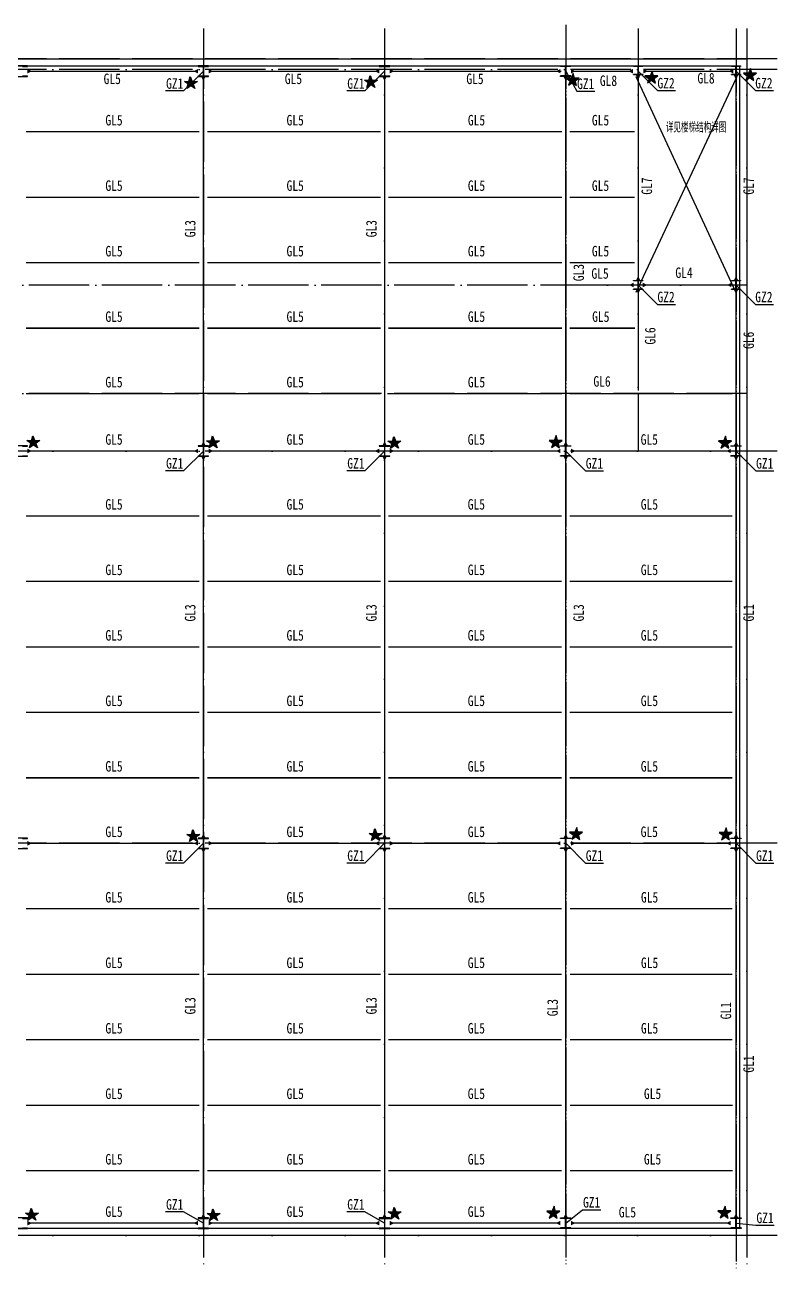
# Model space of a CAD drawing. Extents: x -138012 to 2129925, y -311560 to 0.
# Drawn here: x 993411 to 1018320, y -183825 to -142564 of the extents above; entities that cross this region are included whole.
import ezdxf

# ---------------------------------------------------------------- set-up
doc = ezdxf.new("R2010")
doc.units = 0
doc.header["$LTSCALE"] = 1000
doc.header["$MEASUREMENT"] = 0
doc.linetypes.add('DOTE', pattern=[2.42, 2, -0.2, 0.02, -0.2])
doc.layers.get('0').update_dxf_attribs({"linetype": 'CONTINUOUS'})
for name, color, linetype in [('DOTE', 253, 'DOTE'), ('PUB_DIM', 3, 'CONTINUOUS'), ('S_BEAMDIMMASS', 30, 'CONTINUOUS'), ('TEXT', 7, 'CONTINUOUS'), ('字符串标注', 253, 'CONTINUOUS'), ('尺寸标注', 7, 'CONTINUOUS'), ('柱构件', 2, 'CONTINUOUS'), ('梁构件', 4, 'CONTINUOUS')]:
    doc.layers.add(name, color=color, linetype=linetype)
doc.styles.add('TSSD_REIN', font='tssdeng.shx', dxfattribs={"width": 0.7, "bigfont": 'tssdchn.shx'})
doc.styles.add('宋体', font='', dxfattribs={"width": 0.8})
doc.styles.get('宋体').set_extended_font_data('SimSun')

# ---------------------------------------------------------------- blocks, each defined once
blk = doc.blocks.new('6456456356')
h = blk.add_hatch(color=256)
h.paths.add_polyline_path([(254430, 73227), (254333, 73227), (254311, 73149), (254395, 73092), (254464, 73140)])
h.paths.add_polyline_path([(254515, 73012), (254464, 73140), (254395, 73092)])
h.paths.add_polyline_path([(254395, 73092), (254311, 73149), (254273, 73007)])
h.paths.add_polyline_path([(254195, 73227), (254311, 73149), (254333, 73227)])
h.paths.add_polyline_path([(254464, 73140), (254589, 73227), (254430, 73227)])
h.paths.add_polyline_path([(254372, 73373), (254333, 73227), (254430, 73227)])
at = {"layer": 'PUB_DIM'}
for p, q in [((254273, 73007), (254372, 73373)), ((254372, 73373), (254515, 73012)), ((254195, 73227), (254589, 73227)), ((254515, 73012), (254195, 73227)), ((254589, 73227), (254273, 73007))]:
    blk.add_line(p, q, dxfattribs=at)

msp = doc.modelspace()

# ---------------------------------------------------------------- linework, layer by layer
at = {"layer": 'DOTE', "color": 8, "linetype": 'DOTE'}
for p, q in [((999320.226, -142683.445), (999320.226, -183683.445)), ((1005320.226, -142683.445), (1005320.226, -183683.445)), ((1011320.226, -142564.454), (1011320.226, -183564.454)), ((1011320.226, -142683.445), (1011320.226, -183683.445)), ((1013720.226, -142683.445), (1013720.226, -156683.445)), ((1016960.226, -142683.445), (1016960.226, -183683.445)), ((1017320.226, -142683.445), (1017320.226, -183683.445)), ((1017320.226, -142683.445), (1017320.226, -183683.445)), ((1016960.226, -142824.735), (1016960.226, -183824.735)), ((1018320.226, -143683.445), (938320.226, -143683.445)), ((1018320.226, -144043.445), (938320.226, -144043.445)), ((1017320.226, -151183.445), (938320.226, -151183.445)), ((1017320.226, -154783.445), (938320.226, -154783.445)), ((1018320.226, -156683.445), (938320.226, -156683.445)), ((1018320.226, -169683.445), (938320.226, -169683.445)), ((1018320.226, -182683.445), (938320.226, -182683.445))]:
    msp.add_line(p, q, dxfattribs=at)
at = {"layer": 'TEXT'}
for p, q in [((999320.18, -144098.452, -900), (998666.994, -144751.631, -900)), ((1005320.18, -144098.452, -900), (1004666.994, -144751.631, -900)), ((1011320.226, -144098.452, -900), (1011684.016, -144760.261, -900)), ((1013720.223, -144098.452, -900), (1014360.909, -144739.138, -900)), ((1016960.223, -144098.452, -900), (1017600.909, -144739.138, -900)), ((998666.994, -144751.631, -900), (998066.994, -144751.631, -900)), ((1004666.994, -144751.631, -900), (1004066.994, -144751.631, -900)), ((1011684.016, -144760.261, -900), (1012284.016, -144760.261, -900)), ((1014360.909, -144739.138, -900), (1014960.909, -144739.138, -900)), ((1017600.909, -144739.138, -900), (1018200.909, -144739.138, -900)), ((1013720.223, -151183.445, -900), (1014360.909, -151824.131, -900)), ((1016960.223, -151183.445, -900), (1017600.909, -151824.131, -900)), ((1014360.909, -151824.131, -900), (1014960.909, -151824.131, -900)), ((1017600.909, -151824.131, -900), (1018200.909, -151824.131, -900)), ((999320.18, -156683.445, -900), (998666.994, -157336.628, -900)), ((1005320.18, -156683.445, -900), (1004666.994, -157336.628, -900)), ((1011320.226, -156683.445, -900), (1011973.412, -157336.628, -900)), ((1016960.223, -156683.445, -900), (1017613.409, -157336.628, -900)), ((998666.994, -157336.628, -900), (998066.994, -157336.628, -900)), ((1004666.994, -157336.628, -900), (1004066.994, -157336.628, -900)), ((1011973.412, -157336.628, -900), (1012573.412, -157336.628, -900)), ((1017613.409, -157336.628, -900), (1018213.409, -157336.628, -900)), ((999320.18, -169683.445, -900), (998666.994, -170336.631, -900)), ((1005320.18, -169683.445, -900), (1004666.994, -170336.631, -900)), ((1011320.226, -169683.445, -900), (1011973.412, -170336.631, -900)), ((1016960.223, -169683.445, -900), (1017613.409, -170336.631, -900)), ((998666.994, -170336.631, -900), (998066.994, -170336.631, -900)), ((1004666.994, -170336.631, -900), (1004066.994, -170336.631, -900)), ((1011973.412, -170336.631, -900), (1012573.412, -170336.631, -900)), ((1017613.409, -170336.631, -900), (1018213.409, -170336.631, -900)), ((998667.044, -181892.857, 387), (998067.044, -181892.857, 387)), ((999320.229, -182268.445, -900), (998667.044, -181892.857, 387)), ((1004667.044, -181892.857, 387), (1004067.044, -181892.857, 387)), ((1005320.229, -182268.445, -900), (1004667.044, -181892.857, 387)), ((1011320.226, -182268.445, -900), (1011880.697, -181823.492, -900)), ((1011880.697, -181823.492, -900), (1012480.697, -181823.492, -900)), ((1016960.223, -182268.445, -900), (1017613.409, -182338.248, 387)), ((1017624.38, -182338.248, 387), (1018224.38, -182338.248, 387))]:
    msp.add_line(p, q, dxfattribs=at)
at = {"layer": '字符串标注', "const_width": 1.5}
for points in [[(999320.931, -144098.452, 1), (999319.43, -144098.452, 1), (999320.931, -144098.452, 1)], [(1005320.931, -144098.452, 1), (1005319.43, -144098.452, 1), (1005320.931, -144098.452, 1)], [(1011319.476, -144098.452, -1), (1011320.976, -144098.452, -1), (1011319.476, -144098.452, -1)], [(1013719.473, -144073.445, -1), (1013720.973, -144073.445, -1), (1013719.473, -144073.445, -1)], [(1016959.473, -144073.445, -1), (1016960.973, -144073.445, -1), (1016959.473, -144073.445, -1)], [(1013719.473, -151183.445, -1), (1013720.973, -151183.445, -1), (1013719.473, -151183.445, -1)], [(1016959.473, -151183.445, -1), (1016960.973, -151183.445, -1), (1016959.473, -151183.445, -1)], [(999320.931, -156683.445, 1), (999319.43, -156683.445, 1), (999320.931, -156683.445, 1)], [(1005320.931, -156683.445, 1), (1005319.43, -156683.445, 1), (1005320.931, -156683.445, 1)], [(1011319.476, -156683.445, -1), (1011320.976, -156683.445, -1), (1011319.476, -156683.445, -1)], [(1016959.473, -156683.445, -1), (1016960.973, -156683.445, -1), (1016959.473, -156683.445, -1)], [(999320.931, -169683.445, 1), (999319.43, -169683.445, 1), (999320.931, -169683.445, 1)], [(1005320.931, -169683.445, 1), (1005319.43, -169683.445, 1), (1005320.931, -169683.445, 1)], [(1011319.476, -169683.445, -1), (1011320.976, -169683.445, -1), (1011319.476, -169683.445, -1)], [(1016959.473, -169683.445, -1), (1016960.973, -169683.445, -1), (1016959.473, -169683.445, -1)], [(999320.931, -182268.445, 1), (999319.43, -182268.445, 1), (999320.931, -182268.445, 1)], [(1005320.931, -182268.445, 1), (1005319.43, -182268.445, 1), (1005320.931, -182268.445, 1)], [(1011319.476, -182268.445, -1), (1011320.976, -182268.445, -1), (1011319.476, -182268.445, -1)], [(1016959.473, -182268.445, -1), (1016960.973, -182268.445, -1), (1016959.473, -182268.445, -1)]]:
    msp.add_lwpolyline(points, format="xyb", close=True, dxfattribs=at)
at = {"layer": '尺寸标注'}
for p, q in [((1016955.273, -151423.445), (1013655.17, -144283.445)), ((1013655.17, -151423.445), (1016960.266, -144338.452, -900))]:
    msp.add_line(p, q, dxfattribs=at)
for points in [[(939320.226, -143683.445), (1017320.226, -143683.445), (1017320.226, -182683.445), (939320.226, -182683.445)], [(939560.226, -143923.445), (1017080.226, -143923.445), (1017080.226, -182443.445), (939560.226, -182443.445)]]:
    msp.add_lwpolyline(points, close=True, dxfattribs=at)
at = {"layer": '柱构件'}
for p, q in [((993495.18, -143923.445), (993145.18, -143923.445)), ((993326.18, -143942.446), (993495.18, -143942.446)), ((993495.18, -143942.446), (993495.18, -143923.445)), ((999495.18, -143923.445), (999145.18, -143923.445)), ((999145.18, -143923.445), (999145.18, -143942.446)), ((999145.18, -143942.446), (999314.18, -143942.446)), ((999314.18, -143942.446), (999314.18, -144254.445)), ((999326.18, -143942.446), (999495.18, -143942.446)), ((999326.18, -144254.445), (999326.18, -143942.446)), ((999495.18, -143942.446), (999495.18, -143923.445)), ((1005495.18, -143923.445), (1005145.18, -143923.445)), ((1005145.18, -143923.445), (1005145.18, -143942.446)), ((1005145.18, -143942.446), (1005314.18, -143942.446)), ((1005314.18, -143942.446), (1005314.18, -144254.445)), ((1005326.18, -143942.446), (1005495.18, -143942.446)), ((1005326.18, -144254.445), (1005326.18, -143942.446)), ((1005495.18, -143942.446), (1005495.18, -143923.445)), ((1011145.226, -143923.445), (1011495.226, -143923.445)), ((1011145.226, -143942.446), (1011145.226, -143923.445)), ((1011314.227, -143942.446), (1011145.226, -143942.446)), ((1011314.227, -144254.445), (1011314.227, -143942.446)), ((1011495.226, -143942.446), (1011326.228, -143942.446)), ((1011326.228, -143942.446), (1011326.228, -144254.445)), ((1011495.226, -143923.445), (1011495.226, -143942.446)), ((1013570.223, -143923.445), (1013870.223, -143923.445)), ((1013570.223, -143938.442), (1013570.223, -143923.445)), ((1013715.223, -143938.442), (1013570.223, -143938.442)), ((1013715.223, -144208.443), (1013715.223, -143938.442)), ((1013870.223, -143938.442), (1013725.224, -143938.442)), ((1013725.224, -143938.442), (1013725.224, -144208.443)), ((1013870.223, -143923.445), (1013870.223, -143938.442)), ((1016810.223, -143923.445), (1017110.223, -143923.445)), ((1016810.223, -143938.442), (1016810.223, -143923.445)), ((1016955.223, -143938.442), (1016810.223, -143938.442)), ((1016955.223, -144208.443), (1016955.223, -143938.442)), ((1017110.223, -143938.442), (1016965.223, -143938.442)), ((1016965.223, -143938.442), (1016965.223, -144208.443)), ((1017110.223, -143923.445), (1017110.223, -143938.442)), ((993145.18, -144273.445), (993495.18, -144273.445)), ((993326.18, -144254.445), (993495.18, -144254.445)), ((993495.18, -144273.445), (993495.18, -144254.445)), ((999145.18, -144254.445), (999145.18, -144273.445)), ((999145.18, -144254.445), (999314.18, -144254.445)), ((999145.18, -144273.445), (999495.18, -144273.445)), ((999326.18, -144254.445), (999495.18, -144254.445)), ((999495.18, -144273.445), (999495.18, -144254.445)), ((1005145.18, -144254.445), (1005145.18, -144273.445)), ((1005145.18, -144254.445), (1005314.18, -144254.445)), ((1005145.18, -144273.445), (1005495.18, -144273.445)), ((1005326.18, -144254.445), (1005495.18, -144254.445)), ((1005495.18, -144273.445), (1005495.18, -144254.445)), ((1011145.226, -144273.445), (1011145.226, -144254.445)), ((1011314.227, -144254.445), (1011145.226, -144254.445)), ((1011495.226, -144273.445), (1011145.226, -144273.445)), ((1011495.226, -144254.445), (1011326.228, -144254.445)), ((1011495.226, -144254.445), (1011495.226, -144273.445)), ((1013570.223, -144223.445), (1013570.223, -144208.443)), ((1013715.223, -144208.443), (1013570.223, -144208.443)), ((1013870.223, -144223.445), (1013570.223, -144223.445)), ((1013870.223, -144208.443), (1013725.224, -144208.443)), ((1013870.223, -144208.443), (1013870.223, -144223.445)), ((1016810.223, -144223.445), (1016810.223, -144208.443)), ((1016955.223, -144208.443), (1016810.223, -144208.443)), ((1017110.223, -144223.445), (1016810.223, -144223.445)), ((1017110.223, -144208.443), (1016965.223, -144208.443)), ((1017110.223, -144208.443), (1017110.223, -144223.445)), ((1013570.223, -151033.445), (1013870.223, -151033.445)), ((1013570.223, -151048.448), (1013570.223, -151033.445)), ((1013715.223, -151048.448), (1013570.223, -151048.448)), ((1013570.223, -151333.445), (1013570.223, -151318.443)), ((1013715.223, -151318.443), (1013570.223, -151318.443)), ((1013870.223, -151333.445), (1013570.223, -151333.445)), ((1013715.223, -151318.443), (1013715.223, -151048.448)), ((1013870.223, -151048.448), (1013725.224, -151048.448)), ((1013725.224, -151048.448), (1013725.224, -151318.443)), ((1013870.223, -151318.443), (1013725.224, -151318.443)), ((1013870.223, -151033.445), (1013870.223, -151048.448)), ((1013870.223, -151318.443), (1013870.223, -151333.445)), ((1016810.223, -151033.445), (1017110.223, -151033.445)), ((1016810.223, -151048.448), (1016810.223, -151033.445)), ((1016955.223, -151048.448), (1016810.223, -151048.448)), ((1016810.223, -151333.445), (1016810.223, -151318.443)), ((1016955.223, -151318.443), (1016810.223, -151318.443)), ((1017110.223, -151333.445), (1016810.223, -151333.445)), ((1016955.223, -151318.443), (1016955.223, -151048.448)), ((1017110.223, -151048.448), (1016965.223, -151048.448)), ((1016965.223, -151048.448), (1016965.223, -151318.443)), ((1017110.223, -151318.443), (1016965.223, -151318.443)), ((1017110.223, -151033.445), (1017110.223, -151048.448)), ((1017110.223, -151318.443), (1017110.223, -151333.445)), ((993495.18, -156508.445), (993145.18, -156508.445)), ((993326.18, -156527.443), (993495.18, -156527.443)), ((993495.18, -156527.443), (993495.18, -156508.445)), ((999495.18, -156508.445), (999145.18, -156508.445)), ((999145.18, -156508.445), (999145.18, -156527.443)), ((999145.18, -156527.443), (999314.18, -156527.443)), ((999314.18, -156527.443), (999314.18, -156839.445)), ((999326.18, -156527.443), (999495.18, -156527.443)), ((999326.18, -156839.445), (999326.18, -156527.443)), ((999495.18, -156527.443), (999495.18, -156508.445)), ((1005495.18, -156508.445), (1005145.18, -156508.445)), ((1005145.18, -156508.445), (1005145.18, -156527.443)), ((1005145.18, -156527.443), (1005314.18, -156527.443)), ((1005314.18, -156527.443), (1005314.18, -156839.445)), ((1005326.18, -156527.443), (1005495.18, -156527.443)), ((1005326.18, -156839.445), (1005326.18, -156527.443)), ((1005495.18, -156527.443), (1005495.18, -156508.445)), ((1011145.226, -156508.445), (1011495.226, -156508.445)), ((1011145.226, -156527.443), (1011145.226, -156508.445)), ((1011314.227, -156527.443), (1011145.226, -156527.443)), ((1011314.227, -156839.445), (1011314.227, -156527.443)), ((1011495.226, -156527.443), (1011326.228, -156527.443)), ((1011326.228, -156527.443), (1011326.228, -156839.445)), ((1011495.226, -156508.445), (1011495.226, -156527.443)), ((1016785.223, -156508.445), (1017135.223, -156508.445)), ((1016785.223, -156527.443), (1016785.223, -156508.445)), ((1016954.223, -156527.443), (1016785.223, -156527.443)), ((1016954.223, -156839.445), (1016954.223, -156527.443)), ((1017135.223, -156527.443), (1016966.223, -156527.443)), ((1016966.223, -156527.443), (1016966.223, -156839.445)), ((1017135.223, -156508.445), (1017135.223, -156527.443)), ((993145.18, -156858.442), (993495.18, -156858.442)), ((993326.18, -156839.445), (993495.18, -156839.445)), ((993495.18, -156858.442), (993495.18, -156839.445)), ((999145.18, -156839.445), (999145.18, -156858.442)), ((999145.18, -156839.445), (999314.18, -156839.445)), ((999145.18, -156858.442), (999495.18, -156858.442)), ((999326.18, -156839.445), (999495.18, -156839.445)), ((999495.18, -156858.442), (999495.18, -156839.445)), ((1005145.18, -156839.445), (1005145.18, -156858.442)), ((1005145.18, -156839.445), (1005314.18, -156839.445)), ((1005145.18, -156858.442), (1005495.18, -156858.442)), ((1005326.18, -156839.445), (1005495.18, -156839.445)), ((1005495.18, -156858.442), (1005495.18, -156839.445)), ((1011145.226, -156858.442), (1011145.226, -156839.445)), ((1011314.227, -156839.445), (1011145.226, -156839.445)), ((1011495.226, -156858.442), (1011145.226, -156858.442)), ((1011495.226, -156839.445), (1011326.228, -156839.445)), ((1011495.226, -156839.445), (1011495.226, -156858.442)), ((1016785.223, -156858.442), (1016785.223, -156839.445)), ((1016954.223, -156839.445), (1016785.223, -156839.445)), ((1017135.223, -156858.442), (1016785.223, -156858.442)), ((1017135.223, -156839.445), (1016966.223, -156839.445)), ((1017135.223, -156839.445), (1017135.223, -156858.442)), ((993495.18, -169508.445), (993145.18, -169508.445)), ((993326.18, -169527.446), (993495.18, -169527.446)), ((993495.18, -169527.446), (993495.18, -169508.445)), ((999495.18, -169508.445), (999145.18, -169508.445)), ((999145.18, -169508.445), (999145.18, -169527.446)), ((999145.18, -169527.446), (999314.18, -169527.446)), ((999314.18, -169527.446), (999314.18, -169839.445)), ((999326.18, -169527.446), (999495.18, -169527.446)), ((999326.18, -169839.445), (999326.18, -169527.446)), ((999495.18, -169527.446), (999495.18, -169508.445)), ((1005495.18, -169508.445), (1005145.18, -169508.445)), ((1005145.18, -169508.445), (1005145.18, -169527.446)), ((1005145.18, -169527.446), (1005314.18, -169527.446)), ((1005314.18, -169527.446), (1005314.18, -169839.445)), ((1005326.18, -169527.446), (1005495.18, -169527.446)), ((1005326.18, -169839.445), (1005326.18, -169527.446)), ((1005495.18, -169527.446), (1005495.18, -169508.445)), ((1011145.226, -169508.445), (1011495.226, -169508.445)), ((1011145.226, -169527.446), (1011145.226, -169508.445)), ((1011314.227, -169527.446), (1011145.226, -169527.446)), ((1011314.227, -169839.445), (1011314.227, -169527.446)), ((1011495.226, -169527.446), (1011326.228, -169527.446)), ((1011326.228, -169527.446), (1011326.228, -169839.445)), ((1011495.226, -169508.445), (1011495.226, -169527.446)), ((1016785.223, -169508.445), (1017135.223, -169508.445)), ((1016785.223, -169527.446), (1016785.223, -169508.445)), ((1016954.223, -169527.446), (1016785.223, -169527.446)), ((1016954.223, -169839.445), (1016954.223, -169527.446)), ((1017135.223, -169527.446), (1016966.223, -169527.446)), ((1016966.223, -169527.446), (1016966.223, -169839.445)), ((1017135.223, -169508.445), (1017135.223, -169527.446)), ((993145.18, -169858.445), (993495.18, -169858.445)), ((993326.18, -169839.445), (993495.18, -169839.445)), ((993495.18, -169858.445), (993495.18, -169839.445)), ((999145.18, -169839.445), (999145.18, -169858.445)), ((999145.18, -169839.445), (999314.18, -169839.445)), ((999145.18, -169858.445), (999495.18, -169858.445)), ((999326.18, -169839.445), (999495.18, -169839.445)), ((999495.18, -169858.445), (999495.18, -169839.445)), ((1005145.18, -169839.445), (1005145.18, -169858.445)), ((1005145.18, -169839.445), (1005314.18, -169839.445)), ((1005145.18, -169858.445), (1005495.18, -169858.445)), ((1005326.18, -169839.445), (1005495.18, -169839.445)), ((1005495.18, -169858.445), (1005495.18, -169839.445)), ((1011145.226, -169858.445), (1011145.226, -169839.445)), ((1011314.227, -169839.445), (1011145.226, -169839.445)), ((1011495.226, -169858.445), (1011145.226, -169858.445)), ((1011495.226, -169839.445), (1011326.228, -169839.445)), ((1011495.226, -169839.445), (1011495.226, -169858.445)), ((1016785.223, -169858.445), (1016785.223, -169839.445)), ((1016954.223, -169839.445), (1016785.223, -169839.445)), ((1017135.223, -169858.445), (1016785.223, -169858.445)), ((1017135.223, -169839.445), (1016966.223, -169839.445)), ((1017135.223, -169839.445), (1017135.223, -169858.445)), ((993495.18, -182093.445), (993145.18, -182093.445)), ((993326.18, -182112.446), (993495.18, -182112.446)), ((993495.18, -182112.446), (993495.18, -182093.445)), ((999495.18, -182093.445), (999145.18, -182093.445)), ((999145.18, -182093.445), (999145.18, -182112.446)), ((999145.18, -182112.446), (999314.18, -182112.446)), ((999314.18, -182112.446), (999314.18, -182424.445)), ((999326.18, -182112.446), (999495.18, -182112.446)), ((999326.18, -182424.445), (999326.18, -182112.446)), ((999495.18, -182112.446), (999495.18, -182093.445)), ((1005495.18, -182093.445), (1005145.18, -182093.445)), ((1005145.18, -182093.445), (1005145.18, -182112.446)), ((1005145.18, -182112.446), (1005314.18, -182112.446)), ((1005314.18, -182112.446), (1005314.18, -182424.445)), ((1005326.18, -182112.446), (1005495.18, -182112.446)), ((1005326.18, -182424.445), (1005326.18, -182112.446)), ((1005495.18, -182112.446), (1005495.18, -182093.445)), ((1011145.226, -182093.445), (1011495.226, -182093.445)), ((1011145.226, -182112.446), (1011145.226, -182093.445)), ((1011314.227, -182112.446), (1011145.226, -182112.446)), ((1011314.227, -182424.445), (1011314.227, -182112.446)), ((1011495.226, -182112.446), (1011326.228, -182112.446)), ((1011326.228, -182112.446), (1011326.228, -182424.445)), ((1011495.226, -182093.445), (1011495.226, -182112.446)), ((1016785.223, -182093.445), (1017135.223, -182093.445)), ((1016785.223, -182112.446), (1016785.223, -182093.445)), ((1016954.223, -182112.446), (1016785.223, -182112.446)), ((1016954.223, -182424.445), (1016954.223, -182112.446)), ((1017135.223, -182112.446), (1016966.223, -182112.446)), ((1016966.223, -182112.446), (1016966.223, -182424.445)), ((1017135.223, -182093.445), (1017135.223, -182112.446)), ((993145.18, -182443.445), (993495.18, -182443.445)), ((993326.18, -182424.445), (993495.18, -182424.445)), ((993495.18, -182443.445), (993495.18, -182424.445)), ((999145.18, -182424.445), (999145.18, -182443.445)), ((999145.18, -182424.445), (999314.18, -182424.445)), ((999145.18, -182443.445), (999495.18, -182443.445)), ((999326.18, -182424.445), (999495.18, -182424.445)), ((999495.18, -182443.445), (999495.18, -182424.445)), ((1005145.18, -182424.445), (1005145.18, -182443.445)), ((1005145.18, -182424.445), (1005314.18, -182424.445)), ((1005145.18, -182443.445), (1005495.18, -182443.445)), ((1005326.18, -182424.445), (1005495.18, -182424.445)), ((1005495.18, -182443.445), (1005495.18, -182424.445)), ((1011145.226, -182443.445), (1011145.226, -182424.445)), ((1011314.227, -182424.445), (1011145.226, -182424.445)), ((1011495.226, -182443.445), (1011145.226, -182443.445)), ((1011495.226, -182424.445), (1011326.228, -182424.445)), ((1011495.226, -182424.445), (1011495.226, -182443.445)), ((1016785.223, -182443.445), (1016785.223, -182424.445)), ((1016954.223, -182424.445), (1016785.223, -182424.445)), ((1017135.223, -182443.445), (1016785.223, -182443.445)), ((1017135.223, -182424.445), (1016966.223, -182424.445)), ((1017135.223, -182424.445), (1017135.223, -182443.445))]:
    msp.add_line(p, q, dxfattribs=at)
at = {"layer": '梁构件', "const_width": 45}
for points in [[(993495.18, -144098.452), (999145.18, -144098.452)], [(999320.18, -156508.445), (999320.18, -144273.445)], [(999495.18, -144098.452), (1005145.18, -144098.452)], [(1005320.18, -156508.445), (1005320.18, -144273.445)], [(1005495.18, -144098.452), (1011170.186, -144098.452)], [(1011320.226, -156508.445), (1011320.226, -144273.445)], [(1013545.226, -144098.452), (1011495.226, -144098.452)], [(1013720.223, -151033.445), (1013720.223, -144223.445)], [(1016866.89, -144098.452), (1013895.226, -144098.452)], [(1016960.223, -151033.445), (1016960.223, -144223.445)], [(993450.185, -146103.441), (999190.181, -146103.441)], [(999450.179, -146103.441), (1005190.181, -146103.441)], [(1005450.179, -146103.441), (1011200.185, -146103.441)], [(1013600.223, -146103.441), (1011450.227, -146103.441)], [(993450.185, -148273.448), (999190.181, -148273.448)], [(999450.179, -148273.448), (1005190.181, -148273.448)], [(1005450.179, -148273.448), (1011200.185, -148273.448)], [(1013600.223, -148273.448), (1011450.227, -148273.448)], [(993450.185, -150443.443), (999190.181, -150443.443)], [(999450.179, -150443.443), (1005190.181, -150443.443)], [(1005450.179, -150443.443), (1011200.185, -150443.443)], [(1013600.223, -150443.443), (1011450.227, -150443.443)], [(1013570.223, -151183.445), (1011450.227, -151183.445)], [(1013720.223, -154683.442), (1013720.223, -151333.445)], [(1016810.223, -151183.445), (1013870.223, -151183.445)], [(1016960.223, -156508.445), (1016960.223, -151333.445)], [(993450.185, -152613.444), (999190.181, -152613.444)], [(999450.179, -152613.444), (1005190.181, -152613.444)], [(1005450.179, -152613.444), (1011200.185, -152613.444)], [(1013620.223, -152613.444), (1011450.227, -152613.444)], [(993450.185, -154783.445), (999190.181, -154783.445)], [(999450.179, -154783.445), (1005190.181, -154783.445)], [(1005450.179, -154783.445), (1011200.185, -154783.445)], [(1016840.223, -154783.445), (1011450.227, -154783.445)], [(993495.18, -156683.445), (999145.18, -156683.445)], [(999495.18, -156683.445), (1005145.18, -156683.445)], [(1005495.18, -156683.445), (1011145.18, -156683.445)], [(1016785.223, -156683.445), (1011495.226, -156683.445)], [(999320.18, -169508.445), (999320.18, -156858.442)], [(1005320.18, -169508.445), (1005320.18, -156858.442)], [(1011320.226, -169508.445), (1011320.226, -156858.442)], [(1016960.223, -169508.445), (1016960.223, -156858.442)], [(993450.185, -158833.445), (999190.181, -158833.445)], [(999450.179, -158833.445), (1005190.181, -158833.445)], [(1005450.179, -158833.445), (1011190.181, -158833.445)], [(1016840.223, -158833.445), (1011450.227, -158833.445)], [(993450.185, -161003.447), (999190.181, -161003.447)], [(999450.179, -161003.447), (1005190.181, -161003.447)], [(1005450.179, -161003.447), (1011190.181, -161003.447)], [(1016840.223, -161003.447), (1011450.227, -161003.447)], [(993450.185, -163173.442), (999190.181, -163173.442)], [(999450.179, -163173.442), (1005190.181, -163173.442)], [(1005450.179, -163173.442), (1011190.181, -163173.442)], [(1016840.223, -163173.442), (1011450.227, -163173.442)], [(993450.185, -165343.443), (999190.181, -165343.443)], [(999450.179, -165343.443), (1005190.181, -165343.443)], [(1005450.179, -165343.443), (1011190.181, -165343.443)], [(1016840.223, -165343.443), (1011450.227, -165343.443)], [(993450.185, -167513.444), (999190.181, -167513.444)], [(999450.179, -167513.444), (1005190.181, -167513.444)], [(1005450.179, -167513.444), (1011190.181, -167513.444)], [(1016840.223, -167513.444), (1011450.227, -167513.444)], [(993495.18, -169683.445), (999145.18, -169683.445)], [(999320.18, -182093.445), (999320.18, -169858.445)], [(999495.18, -169683.445), (1005145.18, -169683.445)], [(1005320.18, -182093.445), (1005320.18, -169858.445)], [(1005495.18, -169683.445), (1011145.18, -169683.445)], [(1011320.226, -182093.445), (1011320.226, -169858.445)], [(1016785.223, -169683.445), (1011495.226, -169683.445)], [(1016960.223, -182093.445), (1016960.223, -169858.445)], [(993450.185, -171853.447), (999190.181, -171853.447)], [(999450.179, -171853.447), (1005190.181, -171853.447)], [(1005450.179, -171853.447), (1011190.181, -171853.447)], [(1016840.223, -171853.447), (1011460.227, -171853.447)], [(993450.185, -174023.445), (999190.181, -174023.445)], [(999450.179, -174023.445), (1005190.181, -174023.445)], [(1005450.179, -174023.445), (1011190.181, -174023.445)], [(1016840.223, -174023.445), (1011460.227, -174023.445)], [(993450.185, -176193.443), (999190.181, -176193.443)], [(999450.179, -176193.443), (1005190.181, -176193.443)], [(1005450.179, -176193.443), (1011190.181, -176193.443)], [(1016840.223, -176193.443), (1011460.227, -176193.443)], [(993450.185, -178363.496), (999190.181, -178363.496)], [(999450.179, -178363.496), (1005190.181, -178363.496)], [(1005450.179, -178363.496), (1011190.181, -178363.496)], [(1011460.227, -178363.496), (1016850.23, -178363.496)], [(993450.185, -180533.494), (999190.181, -180533.494)], [(999450.179, -180533.494), (1005190.181, -180533.494)], [(1005450.179, -180533.494), (1011190.181, -180533.494)], [(1011460.227, -180533.494), (1016850.23, -180533.494)], [(993495.18, -182268.445), (999145.18, -182268.445)], [(999495.18, -182268.445), (1005145.18, -182268.445)], [(1005495.18, -182268.445), (1011145.18, -182268.445)], [(1016785.223, -182268.445), (1011495.226, -182268.445)]]:
    msp.add_lwpolyline(points, dxfattribs=at)
at = {"layer": '梁构件'}
for points in [[(993495.18, -144023.452), (993645.18, -144098.452), (993495.18, -144173.452)], [(999145.18, -144173.452), (998995.18, -144098.452), (999145.18, -144023.452)], [(999395.18, -144273.445), (999320.18, -144423.445), (999245.18, -144273.445)], [(999495.18, -144023.452), (999645.18, -144098.452), (999495.18, -144173.452)], [(1005145.18, -144173.452), (1004995.18, -144098.452), (1005145.18, -144023.452)], [(1005395.18, -144273.445), (1005320.18, -144423.445), (1005245.18, -144273.445)], [(1005495.18, -144023.452), (1005645.18, -144098.452), (1005495.18, -144173.452)], [(1011145.226, -144023.452), (1010995.226, -144098.452), (1011145.226, -144173.452)], [(1011245.226, -144273.445), (1011320.226, -144423.445), (1011395.226, -144273.445)], [(1011495.226, -144023.452), (1011645.226, -144098.452), (1011495.226, -144173.452)], [(1013545.226, -144023.452), (1013395.226, -144098.452), (1013545.226, -144173.452)], [(1013645.223, -144223.445), (1013720.223, -144398.452), (1013795.223, -144223.445)], [(1013895.226, -144023.452), (1014045.226, -144098.452), (1013895.226, -144173.452)], [(1016866.89, -144023.452, 387), (1016716.89, -144098.452, 387), (1016866.89, -144173.452, 387)], [(1016885.223, -144223.445), (1016960.223, -144398.452), (1017035.223, -144223.445)], [(1013795.223, -151033.445), (1013720.223, -150883.445), (1013645.223, -151033.445)], [(1017035.223, -151033.445), (1016960.223, -150883.445), (1016885.223, -151033.445)], [(1013570.223, -151108.445), (1013420.223, -151183.445), (1013570.223, -151258.445)], [(1013645.223, -151333.445), (1013720.223, -151483.445), (1013795.223, -151333.445)], [(1013870.223, -151258.445), (1014020.223, -151183.445), (1013870.223, -151108.445)], [(1016810.223, -151108.445), (1016660.223, -151183.445), (1016810.223, -151258.445)], [(1016885.223, -151333.445), (1016960.223, -151483.445), (1017035.223, -151333.445)], [(999245.18, -156508.445), (999320.18, -156358.445), (999395.18, -156508.445)], [(1005245.18, -156508.445), (1005320.18, -156358.445), (1005395.18, -156508.445)], [(1011395.226, -156508.445), (1011320.226, -156358.445), (1011245.226, -156508.445)], [(1017035.223, -156508.445), (1016960.223, -156358.445), (1016885.223, -156508.445)], [(993495.18, -156608.445), (993645.18, -156683.445), (993495.18, -156758.445)], [(999145.18, -156758.445), (998995.18, -156683.445), (999145.18, -156608.445)], [(999495.18, -156608.445), (999645.18, -156683.445), (999495.18, -156758.445)], [(1005145.18, -156758.445), (1004995.18, -156683.445), (1005145.18, -156608.445)], [(1005495.18, -156608.445), (1005645.18, -156683.445), (1005495.18, -156758.445)], [(1011145.226, -156608.445), (1010995.226, -156683.445), (1011145.226, -156758.445)], [(1011495.226, -156758.445), (1011645.226, -156683.445), (1011495.226, -156608.445)], [(1016785.223, -156608.445), (1016635.223, -156683.445), (1016785.223, -156758.445)], [(999395.18, -156858.442), (999320.18, -157008.442), (999245.18, -156858.442)], [(1005395.18, -156858.442), (1005320.18, -157008.442), (1005245.18, -156858.442)], [(1011245.226, -156858.442), (1011320.226, -157008.442), (1011395.226, -156858.442)], [(1016885.223, -156858.442), (1016960.223, -157008.442), (1017035.223, -156858.442)], [(999245.18, -169508.445), (999320.18, -169358.445), (999395.18, -169508.445)], [(1005245.18, -169508.445), (1005320.18, -169358.445), (1005395.18, -169508.445)], [(1011395.226, -169508.445), (1011320.226, -169358.445), (1011245.226, -169508.445)], [(1017035.223, -169508.445), (1016960.223, -169358.445), (1016885.223, -169508.445)], [(993495.18, -169608.445), (993645.18, -169683.445), (993495.18, -169758.445)], [(999145.18, -169758.445), (998995.18, -169683.445), (999145.18, -169608.445)], [(999395.18, -169858.445), (999320.18, -170008.445), (999245.18, -169858.445)], [(999495.18, -169608.445), (999645.18, -169683.445), (999495.18, -169758.445)], [(1005145.18, -169758.445), (1004995.18, -169683.445), (1005145.18, -169608.445)], [(1005395.18, -169858.445), (1005320.18, -170008.445), (1005245.18, -169858.445)], [(1005495.18, -169608.445), (1005645.18, -169683.445), (1005495.18, -169758.445)], [(1011145.226, -169608.445), (1010995.226, -169683.445), (1011145.226, -169758.445)], [(1011245.226, -169858.445), (1011320.226, -170008.445), (1011395.226, -169858.445)], [(1011495.226, -169758.445), (1011645.226, -169683.445), (1011495.226, -169608.445)], [(1016785.223, -169608.445), (1016635.223, -169683.445), (1016785.223, -169758.445)], [(1016885.223, -169858.445), (1016960.223, -170008.445), (1017035.223, -169858.445)], [(999245.18, -182093.445), (999320.18, -181943.445), (999395.18, -182093.445)], [(1005245.18, -182093.445), (1005320.18, -181943.445), (1005395.18, -182093.445)], [(1011395.226, -182093.445), (1011320.226, -181943.445), (1011245.226, -182093.445)], [(1017035.223, -182093.445), (1016960.223, -181943.445), (1016885.223, -182093.445)], [(993495.18, -182193.445), (993645.18, -182268.445), (993495.18, -182343.445)], [(999145.18, -182343.445), (998995.18, -182268.445), (999145.18, -182193.445)], [(999495.18, -182193.445), (999645.18, -182268.445), (999495.18, -182343.445)], [(1005145.18, -182343.445), (1004995.18, -182268.445), (1005145.18, -182193.445)], [(1005495.18, -182193.445), (1005645.18, -182268.445), (1005495.18, -182343.445)], [(1011145.226, -182193.445), (1010995.226, -182268.445), (1011145.226, -182343.445)], [(1011495.226, -182343.445), (1011645.226, -182268.445), (1011495.226, -182193.445)], [(1016785.223, -182193.445), (1016635.223, -182268.445), (1016785.223, -182343.445)]]:
    msp.add_solid(points, dxfattribs=at)

# ---------------------------------------------------------------- block references
at = {"layer": 'PUB_DIM'}
for p, xscale, yscale, zscale in [((721111.317, -224398.88, -900), 1.091999999945983, 1.091999999945983, 1.091999999945983), ((727072.429, -224364.119), 1.091999999945983, 1.091999999945983, 1.091999999945983), ((1289345.696, -224295.881), -1.091999999945983, 1.092000000004191, 1.092000000000041), ((1291954.956, -224216.314), -1.091999999945983, 1.092000000004191, 1.092000000000041), ((1295218.865, -224128.831), -1.091999999945983, 1.092000000004191, 1.092000000000041), ((715895.579, -236304.822), 1.091999999945983, 1.091999999945983, 1.091999999945983), ((721845.214, -236306.87), 1.091999999945983, 1.091999999945983, 1.091999999945983), ((727850.575, -236322.303), 1.091999999945983, 1.091999999945983, 1.091999999945983), ((1288778.351, -236298.461), -1.091999999945983, 1.092000000004191, 1.092000000000041), ((1294389.729, -236314.214), -1.091999999945983, 1.092000000004191, 1.092000000000041), ((1289458.265, -249279.661), -1.091999999945983, 1.092000000004191, 1.092000000000041), ((721192.367, -249350.203), 1.091999999945983, 1.091999999945983, 1.091999999945983), ((727225.754, -249317.863), 1.091999999945983, 1.091999999945983, 1.091999999945983), ((1294409.788, -249292.892), -1.091999999945983, 1.092000000004191, 1.092000000000041), ((715844.587, -261899.533), 1.091999999945983, 1.091999999945983, 1.091999999945983), ((721861.173, -261913.211), 1.091999999945983, 1.091999999945983, 1.091999999945983), ((727864.417, -261862.077), 1.091999999945983, 1.091999999945983, 1.091999999945983), ((1288708.083, -261832.174), -1.091999999945983, 1.092000000004191, 1.092000000000041), ((1294370.114, -261826.691), -1.091999999945983, 1.092000000004191, 1.092000000000041)]:
    msp.add_blockref('6456456356', p, dxfattribs=dict(at, xscale=xscale, yscale=yscale, zscale=zscale))

# ---------------------------------------------------------------- texts
at = {"layer": 'S_BEAMDIMMASS', "color": 0, "style": 'TSSD_REIN', "width": 0.55}
msp.add_text('详见楼梯结构详图', height=350, dxfattribs=at).set_placement((1014636.186, -146131.942, 387))
at = {"layer": 'TEXT', "style": '宋体', "width": 0.8}
for s, p in [('GL5', (996017.026, -144525.605, 387)), ('GZ1', (998086.995, -144681.63)), ('GL5', (1002017.02, -144525.605, 387)), ('GZ1', (1004086.995, -144681.63)), ('GL5', (1008029.52, -144525.605, 387)), ('GZ1', (1011696.238, -144690.26)), ('GL8', (1012451.149, -144587.826)), ('GZ2', (1014357.576, -144669.13)), ('GL8', (1015681.136, -144505.741, 387)), ('GZ2', (1017597.575, -144669.13)), ('GL5', (996075.185, -145895.939)), ('GL5', (1002075.179, -145895.939)), ('GL5', (1008080.177, -145895.939)), ('GL5', (1012186.891, -145895.939)), ('GL5', (996075.185, -148065.941)), ('GL5', (1002075.179, -148065.941)), ('GL5', (1008080.177, -148065.941)), ('GL5', (1012186.891, -148065.941)), ('GL5', (996075.185, -150235.948)), ('GL5', (1002075.179, -150235.948)), ('GL5', (1008080.177, -150235.948)), ('GL5', (1012186.891, -150235.948)), ('GL4', (1014951.001, -150950.938)), ('GL5', (1012171.892, -150975.938)), ('GZ2', (1014357.576, -151754.13)), ('GZ2', (1017597.575, -151754.13)), ('GL5', (996075.185, -152405.943)), ('GL5', (1002075.179, -152405.943)), ('GL5', (1008080.177, -152405.943)), ('GL5', (1012196.892, -152405.943)), ('GL5', (996075.185, -154575.941)), ('GL5', (1002075.179, -154575.941)), ('GL5', (1008080.177, -154575.941)), ('GL6', (1012236.003, -154550.941)), ('GL5', (996075.185, -156475.944)), ('GL5', (1002075.179, -156475.944)), ('GL5', (1008075.179, -156475.944)), ('GL5', (1013801.892, -156475.944)), ('GZ1', (998086.995, -157266.63)), ('GZ1', (1004086.995, -157266.63)), ('GZ1', (1011985.635, -157266.63)), ('GZ1', (1017625.63, -157266.63)), ('GL5', (996075.185, -158625.944)), ('GL5', (1002075.179, -158625.944)), ('GL5', (1008075.179, -158625.944)), ('GL5', (1013806.891, -158625.944)), ('GL5', (996075.185, -160795.945)), ('GL5', (1002075.179, -160795.945)), ('GL5', (1008075.179, -160795.945)), ('GL5', (1013806.891, -160795.945)), ('GL5', (996075.185, -162965.947)), ('GL5', (1002075.179, -162965.947)), ('GL5', (1008075.179, -162965.947)), ('GL5', (1013806.891, -162965.947)), ('GL5', (996075.185, -165135.945)), ('GL5', (1002075.179, -165135.945)), ('GL5', (1008075.179, -165135.945)), ('GL5', (1013806.891, -165135.945)), ('GL5', (996075.185, -167305.946)), ('GL5', (1002075.179, -167305.946)), ('GL5', (1008075.179, -167305.946)), ('GL5', (1013806.891, -167305.946)), ('GL5', (996075.185, -169475.944)), ('GL5', (1002075.179, -169475.944)), ('GL5', (1008075.179, -169475.944)), ('GL5', (1013801.892, -169475.944)), ('GZ1', (998086.995, -170266.63)), ('GZ1', (1004086.995, -170266.63)), ('GZ1', (1011985.635, -170266.63)), ('GZ1', (1017625.63, -170266.63)), ('GL5', (996075.185, -171645.945)), ('GL5', (1002075.179, -171645.945)), ('GL5', (1008075.179, -171645.945)), ('GL5', (1013811.891, -171645.945)), ('GL5', (996075.185, -173815.944)), ('GL5', (1002075.179, -173815.944)), ('GL5', (1008075.179, -173815.944)), ('GL5', (1013811.891, -173815.944)), ('GL5', (996075.185, -175985.945)), ('GL5', (1002075.179, -175985.945)), ('GL5', (1008075.179, -175985.945)), ('GL5', (1013811.891, -175985.945)), ('GL5', (996075.185, -178155.995)), ('GL5', (1002075.179, -178155.995)), ('GL5', (1008075.179, -178155.995)), ('GL5', (1013910.227, -178155.995)), ('GL5', (996075.185, -180325.995)), ('GL5', (1002075.179, -180325.995)), ('GL5', (1008075.179, -180325.995)), ('GL5', (1013910.227, -180325.995)), ('GZ1', (998087.044, -181822.856, 1287)), ('GZ1', (1004087.044, -181822.856, 1287)), ('GZ1', (1011892.92, -181753.491)), ('GL5', (996075.185, -182060.946)), ('GL5', (1002075.179, -182060.946)), ('GL5', (1008075.179, -182060.946)), ('GL5', (1013078.34, -182079.958)), ('GZ1', (1017636.602, -182268.247, 1287))]:
    msp.add_text(s, height=350, dxfattribs=at).set_placement(p)
for s, p in [('GL7', (1014179.44, -148190.478)), ('GL7', (1017553.001, -148190.478)), ('GL3', (999057.68, -149603.441)), ('GL3', (1005057.68, -149603.441)), ('GL3', (1011923.004, -151058.445)), ('GL6', (1014293.001, -153157.383)), ('GL6', (1017553.001, -153303.441)), ('GL3', (999057.68, -162333.445)), ('GL3', (1005057.68, -162333.445)), ('GL3', (1011923.004, -162333.445)), ('GL1', (1017553.001, -162333.445)), ('GL3', (999057.68, -175353.444)), ('GL3', (1005057.68, -175353.444)), ('GL3', (1011057.726, -175414.223)), ('GL1', (1016799.03, -175516.591)), ('GL1', (1017553.001, -177283.47))]:
    msp.add_text(s, height=350, rotation=90, dxfattribs=at).set_placement(p)

doc.saveas('drawing.dxf')
